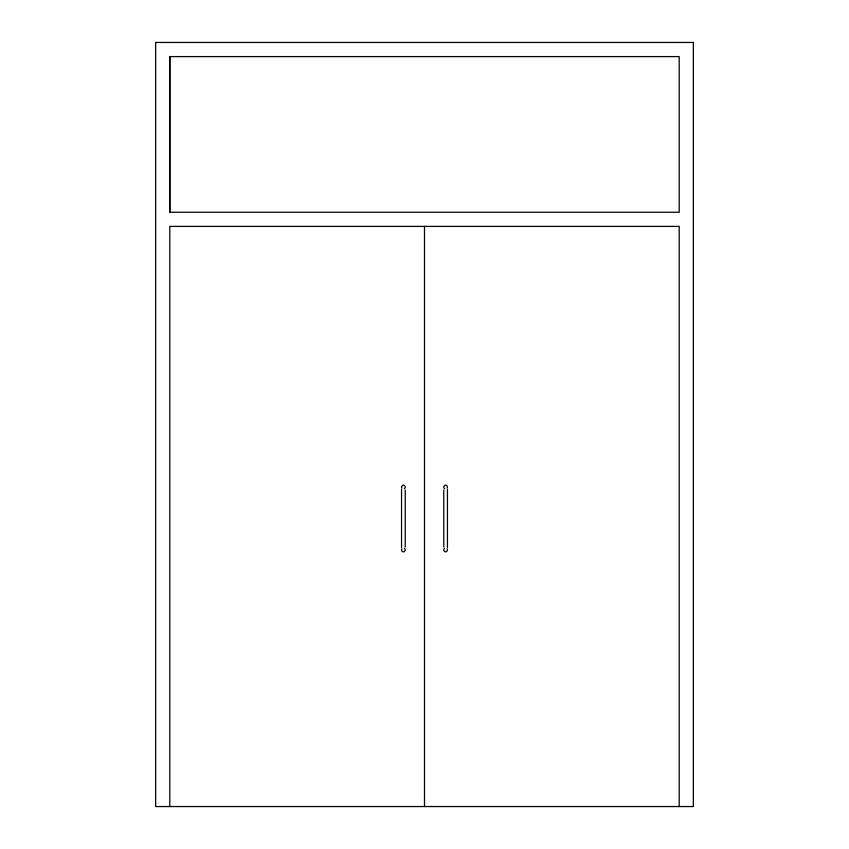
<?xml version="1.0" encoding="UTF-8"?>
<svg xmlns="http://www.w3.org/2000/svg" width="849" height="849" viewBox="0 0 849 849"><rect width="100%" height="100%" fill="white"/><g stroke="black" fill="none" stroke-linecap="round" stroke-linejoin="round"><path stroke-width="1.27" d="M169.8 212.25L169.8 56.596L679.2 56.596L679.2 212.25L169.8 212.25L169.8 56.596M443.762 546.894L443.762 490.064M447.444 547.499L447.444 489.47M401.864 548.804L401.651 549.261A2.08 2.08 0 0 0 401.747 550.757L402.808 551.754A1.74 1.74 0 0 0 404.209 551.648L405.143 550.523A2.08 2.08 0 0 0 405.047 549.027L404.421 548.263M447.136 488.164L447.349 487.708A2.08 2.08 0 0 0 447.253 486.212L446.192 485.214A1.74 1.74 0 0 0 444.791 485.31L443.857 486.445A2.08 2.08 0 0 0 443.953 487.942L444.579 488.706M404.421 488.706L405.047 487.942A2.08 2.08 0 0 0 405.143 486.445L404.209 485.31A1.74 1.74 0 0 0 402.808 485.214L401.747 486.212A2.08 2.08 0 0 0 401.651 487.708L401.864 488.164M444.579 548.263L443.953 549.027A2.08 2.08 0 0 0 443.857 550.523L444.791 551.648A1.74 1.74 0 0 0 446.192 551.754L447.253 550.757A2.08 2.08 0 0 0 447.349 549.261L447.136 548.804M679.2 806.55L679.2 226.396L169.8 226.396L169.8 806.55M424.5 226.396L424.5 806.55M405.238 490.064L405.238 546.894M401.556 489.47L401.556 547.499M693.346 42.45L155.654 42.45L155.654 806.55L693.346 806.55L693.346 42.45"/></g></svg>
